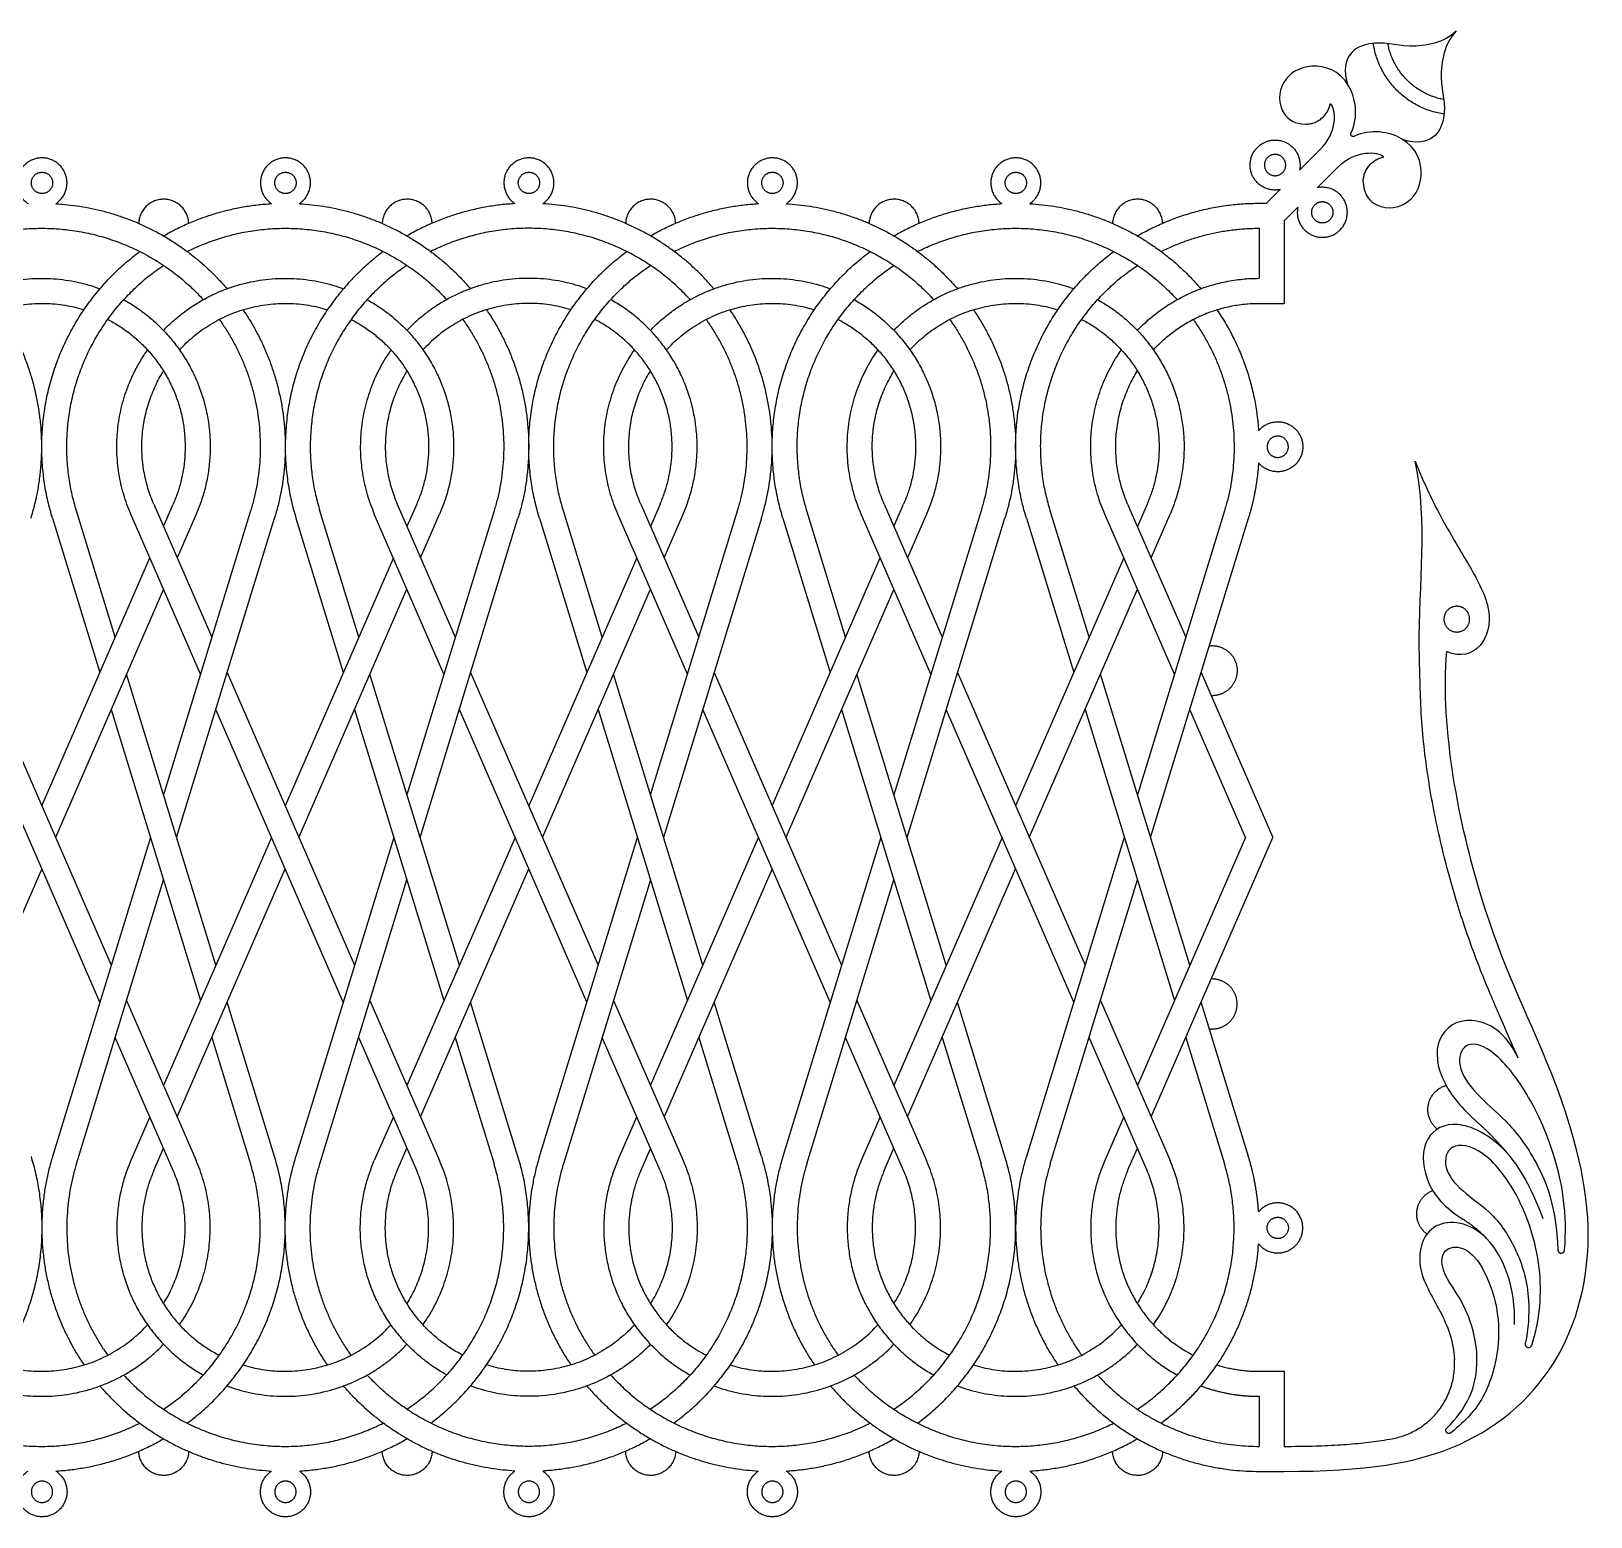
# Model space of a CAD drawing. Header units: millimetres. Extents: x -117 to 119, y -123 to 112.
# Drawn here: x 73.88 to 117.65, y -113.43 to -71.75 of the extents above; entities that cross this region are included whole.
import ezdxf

# ---------------------------------------------------------------- set-up
doc = ezdxf.new("R2010")
doc.units = ezdxf.units.MM
doc.header["$MEASUREMENT"] = 0
doc.layers.add('Layer 03', color=5, linetype='Continuous')

msp = doc.modelspace()

# ---------------------------------------------------------------- linework, layer by layer
at = {"layer": 'Layer 03'}
for p, q in [((109.479, -75.646), (110.073, -75.051)), ((109.975, -76.142), (110.57, -75.548)), ((108.549, -76.576), (108.933, -76.192)), ((109.045, -77.072), (109.429, -76.689)), ((109.045, -77.072), (109.045, -79.384)), ((76.242, -88.755), (75.153, -85.207)), ((78.636, -89.786), (76.68, -85.295)), ((77.324, -85.015), (78.952, -88.755)), ((77.597, -85.642), (77.87, -85.015)), ((80.041, -85.207), (77.597, -93.17)), ((78.514, -85.295), (77.98, -86.522)), ((83.074, -88.755), (81.985, -85.207)), ((85.468, -89.786), (83.513, -85.295)), ((84.156, -85.015), (85.785, -88.755)), ((84.703, -85.015), (84.429, -85.642)), ((86.874, -85.207), (84.429, -93.17)), ((84.812, -86.522), (85.346, -85.295)), ((89.906, -88.755), (88.818, -85.207)), ((92.301, -89.786), (90.345, -85.295)), ((90.989, -85.015), (92.617, -88.755)), ((91.535, -85.015), (91.262, -85.642)), ((91.262, -93.17), (93.706, -85.207)), ((91.645, -86.522), (92.179, -85.295)), ((96.739, -88.755), (95.65, -85.207)), ((99.133, -89.786), (97.177, -85.295)), ((97.821, -85.015), (99.45, -88.755)), ((98.094, -85.642), (98.367, -85.015)), ((100.539, -85.207), (98.094, -93.17)), ((99.011, -85.295), (98.477, -86.522)), ((103.571, -88.755), (102.482, -85.207)), ((105.965, -89.786), (104.01, -85.295)), ((104.654, -85.015), (106.282, -88.755)), ((105.2, -85.015), (104.927, -85.642)), ((107.371, -85.207), (104.927, -93.17)), ((105.31, -86.522), (105.844, -85.295)), ((74.482, -85.413), (75.811, -89.744)), ((77.964, -94.367), (80.712, -85.413)), ((81.314, -85.413), (82.643, -89.744)), ((84.797, -94.367), (87.545, -85.413)), ((88.146, -85.413), (89.476, -89.744)), ((94.377, -85.413), (91.629, -94.367)), ((94.979, -85.413), (96.308, -89.744)), ((98.462, -94.367), (101.21, -85.413)), ((101.811, -85.413), (103.141, -89.744)), ((105.294, -94.367), (108.042, -85.413)), ((74.181, -93.487), (77.214, -86.522)), ((84.047, -86.522), (81.013, -93.487)), ((90.879, -86.522), (87.846, -93.487)), ((94.678, -93.487), (97.711, -86.522)), ((104.544, -86.522), (101.511, -93.487)), ((77.597, -87.401), (74.564, -94.367)), ((81.396, -94.367), (84.429, -87.401)), ((88.229, -94.367), (91.262, -87.401)), ((98.094, -87.401), (95.061, -94.367)), ((101.893, -94.367), (104.927, -87.401)), ((72.551, -89.744), (76.127, -97.958)), ((79.067, -97.958), (76.558, -89.786)), ((79.383, -89.744), (82.96, -97.958)), ((85.899, -97.958), (83.391, -89.786)), ((86.216, -89.744), (89.792, -97.958)), ((92.731, -97.958), (90.223, -89.786)), ((93.048, -89.744), (96.625, -97.958)), ((99.564, -97.958), (97.056, -89.786)), ((99.88, -89.744), (103.457, -97.958)), ((106.396, -97.958), (103.888, -89.786)), ((106.713, -89.744), (108.726, -94.367)), ((75.811, -98.989), (72.234, -90.776)), ((76.127, -90.776), (78.636, -98.947)), ((82.643, -98.989), (79.067, -90.776)), ((82.96, -90.776), (85.468, -98.947)), ((89.476, -98.989), (85.899, -90.776)), ((89.792, -90.776), (92.301, -98.947)), ((96.308, -98.989), (92.731, -90.776)), ((96.625, -90.776), (99.133, -98.947)), ((103.141, -98.989), (99.564, -90.776)), ((103.457, -90.776), (105.965, -98.947)), ((107.96, -94.367), (106.396, -90.776)), ((77.23, -94.367), (74.482, -103.32)), ((80.63, -94.367), (77.597, -101.332)), ((84.062, -94.367), (81.314, -103.32)), ((87.463, -94.367), (84.429, -101.332)), ((88.146, -103.32), (90.895, -94.367)), ((91.262, -101.332), (94.295, -94.367)), ((97.727, -94.367), (94.979, -103.32)), ((101.128, -94.367), (98.094, -101.332)), ((104.56, -94.367), (101.811, -103.32)), ((107.96, -94.367), (104.927, -101.332)), ((105.31, -102.212), (108.726, -94.367)), ((74.181, -95.246), (71.147, -102.212)), ((77.98, -102.212), (81.013, -95.246)), ((84.812, -102.212), (87.846, -95.246)), ((94.678, -95.246), (91.645, -102.212)), ((98.477, -102.212), (101.511, -95.246)), ((75.153, -103.526), (77.597, -95.563)), ((81.985, -103.526), (84.429, -95.563)), ((91.262, -95.563), (88.818, -103.526)), ((95.65, -103.526), (98.094, -95.563)), ((102.482, -103.526), (104.927, -95.563)), ((76.558, -98.947), (78.514, -103.438)), ((80.712, -103.32), (79.383, -98.989)), ((83.391, -98.947), (85.346, -103.438)), ((87.545, -103.32), (86.216, -98.989)), ((90.223, -98.947), (92.179, -103.438)), ((94.377, -103.32), (93.048, -98.989)), ((97.056, -98.947), (99.011, -103.438)), ((101.21, -103.32), (99.88, -98.989)), ((103.888, -98.947), (105.844, -103.438)), ((108.042, -103.32), (106.713, -98.989)), ((77.87, -103.718), (76.242, -99.979)), ((78.952, -99.979), (80.041, -103.526)), ((84.703, -103.718), (83.074, -99.979)), ((85.785, -99.979), (86.874, -103.526)), ((91.535, -103.718), (89.906, -99.979)), ((92.617, -99.979), (93.706, -103.526)), ((98.367, -103.718), (96.739, -99.979)), ((99.45, -99.979), (100.539, -103.526)), ((105.2, -103.718), (103.571, -99.979)), ((106.282, -99.979), (107.371, -103.526)), ((77.214, -102.212), (76.68, -103.438)), ((84.047, -102.212), (83.513, -103.438)), ((90.345, -103.438), (90.879, -102.212)), ((97.711, -102.212), (97.177, -103.438)), ((104.544, -102.212), (104.01, -103.438)), ((77.324, -103.718), (77.597, -103.091)), ((84.156, -103.718), (84.429, -103.091)), ((91.262, -103.091), (90.989, -103.718)), ((97.821, -103.718), (98.094, -103.091)), ((104.654, -103.718), (104.927, -103.091)), ((109.045, -109.349), (109.045, -111.455))]:
    msp.add_line(p, q, dxfattribs=at)
for points in [[(108.343, -76.576), (108.549, -76.576)], [(108.343, -76.576), (108.549, -76.576)], [(108.343, -77.278), (108.343, -78.682)], [(108.343, -79.384), (109.045, -79.384)], [(108.343, -109.349), (109.045, -109.349)], [(108.343, -110.051), (108.343, -111.455)], [(108.343, -112.157), (109.045, -112.157)]]:
    msp.add_lwpolyline(points, dxfattribs=at)
for points in [[(113.873, -71.748), (113.548, -72.073), (112.46, -72.286), (111.512, -71.9), (110.585, -72.449), (110.827, -73.232)], [(113.873, -71.748), (113.548, -72.073), (113.335, -73.161), (113.721, -74.109), (113.172, -75.036), (112.389, -74.795)], [(110.073, -75.051), (110.534, -74.59), (110.518, -73.941), (110.344, -73.777)], [(110.57, -75.548), (111.031, -75.087), (111.68, -75.103), (111.844, -75.277)], [(112.722, -83.815), (112.975, -84.452), (113.49, -85.515), (114.26, -86.75), (114.939, -88.02), (114.663, -89.104), (113.994, -89.335), (113.611, -89.15)], [(109.045, -112.157), (111.327, -112.157), (114.207, -111.715), (117.058, -109.151), (117.947, -105.116), (116.533, -100.593), (114.507, -96.712), (113.422, -91.342), (113.611, -89.15)]]:
    msp.add_open_spline(points, degree=3, dxfattribs=at)
for points, weights in [([(113.535, -74.075), (111.802, -73.819), (111.546, -72.086)], [1, 0.802813384778, 1]), ([(113.522, -73.664), (112.202, -73.419), (111.957, -72.099)], [1, 0.824445651992, 1]), ([(109.644, -74.356), (110.233, -74.356), (110.344, -73.777)], [1, 0.770812612413, 1]), ([(111.265, -75.977), (111.265, -75.388), (111.844, -75.277)], [1, 0.770812612413, 1]), ([(74.578, -76.588), (77.487, -76.757), (79.379, -78.974)], [1, 0.919822273325, 1]), ([(77.597, -77.491), (79.004, -76.679), (80.627, -76.587)], [1, 0.972854582455, 1]), ([(81.41, -76.588), (84.32, -76.757), (86.211, -78.974)], [1, 0.919822273324, 1]), ([(87.46, -76.587), (85.837, -76.679), (84.429, -77.491)], [1, 0.972854582456, 1]), ([(93.044, -78.974), (91.152, -76.757), (88.243, -76.588)], [1, 0.919822273325, 1]), ([(91.262, -77.491), (92.669, -76.679), (94.292, -76.587)], [1, 0.972854582456, 1]), ([(95.075, -76.588), (97.985, -76.757), (99.876, -78.974)], [1, 0.919822273325, 1]), ([(98.094, -77.491), (99.502, -76.679), (101.124, -76.587)], [1, 0.972854582456, 1]), ([(101.908, -76.588), (104.817, -76.757), (106.708, -78.974)], [1, 0.919822273324, 1]), ([(104.927, -77.491), (106.512, -76.576), (108.343, -76.576)], [1, 0.965925826289, 1]), ([(71.431, -77.93), (75.583, -75.845), (78.713, -79.28)], [1, 0.796937401366, 1]), ([(78.263, -77.93), (82.416, -75.845), (85.545, -79.28)], [1, 0.796937401366, 1]), ([(92.377, -79.28), (89.248, -75.845), (85.095, -77.93)], [1, 0.796937401366, 1]), ([(91.928, -77.93), (96.081, -75.845), (99.21, -79.28)], [1, 0.796937401366, 1]), ([(98.76, -77.93), (102.913, -75.845), (106.042, -79.28)], [1, 0.796937401366, 1]), ([(105.593, -77.93), (106.891, -77.278), (108.343, -77.278)], [1, 0.973068108096, 1]), ([(74.482, -85.413), (73.068, -80.808), (76.931, -77.93)], [1, 0.817274785409, 1]), ([(75.153, -85.207), (73.817, -80.855), (77.597, -78.318)], [1, 0.802832939747, 1]), ([(83.763, -77.93), (79.9, -80.808), (81.314, -85.413)], [1, 0.817274785253, 1]), ([(84.429, -78.318), (80.649, -80.855), (81.985, -85.207)], [1, 0.802832938334, 1]), ([(88.146, -85.413), (86.733, -80.808), (90.596, -77.93)], [1, 0.817274785276, 1]), ([(88.818, -85.207), (87.482, -80.855), (91.262, -78.318)], [1, 0.802832939664, 1]), ([(94.979, -85.413), (93.565, -80.808), (97.428, -77.93)], [1, 0.817274785409, 1]), ([(95.65, -85.207), (94.314, -80.855), (98.094, -78.318)], [1, 0.802832939747, 1]), ([(101.811, -85.413), (100.398, -80.808), (104.261, -77.93)], [1, 0.817274785409, 1]), ([(102.482, -85.207), (101.147, -80.855), (104.927, -78.318)], [1, 0.802832939747, 1]), ([(70.765, -80.143), (72.907, -77.902), (75.815, -78.974)], [1, 0.836172570121, 1]), ([(77.597, -80.143), (79.739, -77.902), (82.648, -78.974)], [1, 0.836172570121, 1]), ([(89.48, -78.974), (86.572, -77.902), (84.429, -80.143)], [1, 0.836172570121, 1]), ([(91.262, -80.143), (93.404, -77.902), (96.313, -78.974)], [1, 0.836172570121, 1]), ([(98.094, -80.143), (100.236, -77.902), (103.145, -78.974)], [1, 0.836172570121, 1]), ([(104.927, -80.143), (106.323, -78.682), (108.343, -78.682)], [1, 0.919514415812, 1]), ([(71.214, -80.69), (72.934, -78.813), (75.366, -79.563)], [1, 0.845155478587, 1]), ([(73.88, -85.413), (74.843, -82.276), (72.996, -79.563)], [1, 0.901393920568, 1]), ([(76.481, -79.28), (80.225, -81.366), (78.514, -85.295)], [1, 0.740794390089, 1]), ([(78.047, -80.69), (79.766, -78.813), (82.198, -79.563)], [1, 0.845155478587, 1]), ([(79.828, -79.563), (81.676, -82.276), (80.712, -85.413)], [1, 0.901393920811, 1]), ([(83.314, -79.28), (87.057, -81.366), (85.346, -85.295)], [1, 0.740794391743, 1]), ([(89.031, -79.563), (86.598, -78.813), (84.879, -80.69)], [1, 0.845155478587, 1]), ([(86.661, -79.563), (88.508, -82.276), (87.545, -85.413)], [1, 0.901393920532, 1]), ([(92.179, -85.295), (93.89, -81.366), (90.146, -79.28)], [1, 0.740794391494, 1]), ([(91.711, -80.69), (93.431, -78.813), (95.863, -79.563)], [1, 0.845155478587, 1]), ([(94.377, -85.413), (95.34, -82.276), (93.493, -79.563)], [1, 0.901393920568, 1]), ([(96.979, -79.28), (100.722, -81.366), (99.011, -85.295)], [1, 0.740794390089, 1]), ([(98.544, -80.69), (100.263, -78.813), (102.695, -79.563)], [1, 0.845155478587, 1]), ([(100.326, -79.563), (102.173, -82.276), (101.21, -85.413)], [1, 0.901393920811, 1]), ([(103.811, -79.28), (107.555, -81.366), (105.844, -85.295)], [1, 0.740794391802, 1]), ([(105.376, -80.69), (106.572, -79.384), (108.343, -79.384)], [1, 0.915323164417, 1]), ([(107.158, -79.563), (108.205, -81.101), (108.328, -82.957)], [1, 0.964873296727, 1]), ([(76.032, -79.835), (79.372, -81.566), (77.87, -85.015)], [1, 0.730492890246, 1]), ([(79.162, -79.835), (80.933, -82.304), (80.041, -85.207)], [1, 0.896044061901, 1]), ([(82.864, -79.835), (86.204, -81.566), (84.703, -85.015)], [1, 0.73049289054, 1]), ([(85.995, -79.835), (87.765, -82.304), (86.874, -85.207)], [1, 0.896044059654, 1]), ([(91.535, -85.015), (93.037, -81.566), (89.697, -79.835)], [1, 0.730492890586, 1]), ([(93.706, -85.207), (94.597, -82.304), (92.827, -79.835)], [1, 0.89604406159, 1]), ([(96.529, -79.835), (99.869, -81.566), (98.367, -85.015)], [1, 0.730492890246, 1]), ([(99.66, -79.835), (101.43, -82.304), (100.539, -85.207)], [1, 0.896044061901, 1]), ([(103.362, -79.835), (106.702, -81.566), (105.2, -85.015)], [1, 0.730492887042, 1]), ([(106.492, -79.835), (108.262, -82.304), (107.371, -85.207)], [1, 0.896044061901, 1]), ([(76.68, -85.295), (75.62, -82.861), (77.147, -80.69)], [1, 0.871859555136, 1]), ([(83.98, -80.69), (82.453, -82.861), (83.513, -85.295)], [1, 0.871859554825, 1]), ([(90.345, -85.295), (89.285, -82.861), (90.812, -80.69)], [1, 0.871859554854, 1]), ([(97.177, -85.295), (96.117, -82.861), (97.645, -80.69)], [1, 0.871859555163, 1]), ([(104.01, -85.295), (102.95, -82.861), (104.477, -80.69)], [1, 0.871859554828, 1]), ([(77.324, -85.015), (76.48, -83.077), (77.597, -81.282)], [1, 0.885263994374, 1]), ([(84.429, -81.282), (83.312, -83.077), (84.156, -85.015)], [1, 0.885263994367, 1]), ([(90.989, -85.015), (90.145, -83.077), (91.262, -81.282)], [1, 0.885263994205, 1]), ([(97.821, -85.015), (96.977, -83.077), (98.094, -81.282)], [1, 0.885263994446, 1]), ([(104.654, -85.015), (103.81, -83.077), (104.927, -81.282)], [1, 0.885263994412, 1]), ([(108.328, -83.86), (108.275, -84.653), (108.042, -85.413)], [1, 0.99329812895, 1]), ([(115.417, -103.358), (115, -102.838), (114.502, -102.394)], [1, 0.996599866918, 1]), ([(73.88, -103.32), (75.294, -107.925), (71.431, -110.804)], [1, 0.817274785294, 1]), ([(74.482, -103.32), (73.518, -106.457), (75.366, -109.17)], [1, 0.901393920514, 1]), ([(75.153, -103.526), (74.261, -106.43), (76.032, -108.898)], [1, 0.896044062205, 1]), ([(76.68, -103.438), (74.969, -107.367), (78.713, -109.453)], [1, 0.740794391864, 1]), ([(77.324, -103.718), (75.822, -107.167), (79.162, -108.898)], [1, 0.730492890417, 1]), ([(77.597, -110.415), (81.377, -107.878), (80.041, -103.526)], [1, 0.802832939784, 1]), ([(77.597, -107.451), (78.714, -105.656), (77.87, -103.718)], [1, 0.885263994153, 1]), ([(78.047, -108.044), (79.574, -105.872), (78.514, -103.438)], [1, 0.871859554909, 1]), ([(78.263, -110.804), (82.126, -107.925), (80.712, -103.32)], [1, 0.817274785374, 1]), ([(82.198, -109.17), (80.351, -106.457), (81.314, -103.32)], [1, 0.901393918323, 1]), ([(82.864, -108.898), (81.094, -106.43), (81.985, -103.526)], [1, 0.896044061919, 1]), ([(85.545, -109.453), (81.802, -107.367), (83.513, -103.438)], [1, 0.74079439191, 1]), ([(85.995, -108.898), (82.654, -107.167), (84.156, -103.718)], [1, 0.730492890164, 1]), ([(84.429, -110.415), (88.21, -107.878), (86.874, -103.526)], [1, 0.802832939622, 1]), ([(84.429, -107.451), (85.547, -105.656), (84.703, -103.718)], [1, 0.885263994421, 1]), ([(84.879, -108.044), (86.406, -105.872), (85.346, -103.438)], [1, 0.871859555086, 1]), ([(85.095, -110.804), (88.958, -107.925), (87.545, -103.32)], [1, 0.817274784008, 1]), ([(88.146, -103.32), (87.183, -106.457), (89.031, -109.17)], [1, 0.901393920212, 1]), ([(88.818, -103.526), (87.926, -106.43), (89.697, -108.898)], [1, 0.896044061955, 1]), ([(90.345, -103.438), (88.634, -107.367), (92.377, -109.453)], [1, 0.740794391575, 1]), ([(90.989, -103.718), (89.487, -107.167), (92.827, -108.898)], [1, 0.730492888735, 1]), ([(93.706, -103.526), (95.042, -107.878), (91.262, -110.415)], [1, 0.802832939646, 1]), ([(91.535, -103.718), (92.379, -105.656), (91.262, -107.451)], [1, 0.885263994126, 1]), ([(92.179, -103.438), (93.239, -105.872), (91.711, -108.044)], [1, 0.871859555079, 1]), ([(94.377, -103.32), (95.791, -107.925), (91.928, -110.804)], [1, 0.817274785294, 1]), ([(94.979, -103.32), (94.016, -106.457), (95.863, -109.17)], [1, 0.901393920514, 1]), ([(95.65, -103.526), (94.759, -106.43), (96.529, -108.898)], [1, 0.896044062205, 1]), ([(97.177, -103.438), (95.466, -107.367), (99.21, -109.453)], [1, 0.740794388424, 1]), ([(97.821, -103.718), (96.319, -107.167), (99.66, -108.898)], [1, 0.730492890476, 1]), ([(98.094, -110.415), (101.874, -107.878), (100.539, -103.526)], [1, 0.802832939784, 1]), ([(98.094, -107.451), (99.211, -105.656), (98.367, -103.718)], [1, 0.885263994153, 1]), ([(98.544, -108.044), (100.071, -105.872), (99.011, -103.438)], [1, 0.871859554909, 1]), ([(98.76, -110.804), (102.623, -107.925), (101.21, -103.32)], [1, 0.817274785374, 1]), ([(101.811, -103.32), (100.848, -106.457), (102.695, -109.17)], [1, 0.901393920515, 1]), ([(102.482, -103.526), (101.591, -106.43), (103.362, -108.898)], [1, 0.896044062205, 1]), ([(104.01, -103.438), (102.299, -107.367), (106.042, -109.453)], [1, 0.740794391838, 1]), ([(104.654, -103.718), (103.152, -107.167), (106.492, -108.898)], [1, 0.730492890166, 1]), ([(104.927, -110.415), (108.707, -107.878), (107.371, -103.526)], [1, 0.802832939784, 1]), ([(104.927, -107.451), (106.044, -105.656), (105.2, -103.718)], [1, 0.885263994446, 1]), ([(105.376, -108.044), (106.904, -105.872), (105.844, -103.438)], [1, 0.871859555162, 1]), ([(108.328, -104.873), (108.275, -104.08), (108.042, -103.32)], [1, 0.993298128947, 1]), ([(114.761, -105.659), (114.456, -105.332), (114.079, -105.093)], [1, 0.992004095914, 1]), ([(105.593, -110.804), (108.12, -108.921), (108.328, -105.776)], [1, 0.908068262275, 1]), ([(72.996, -109.17), (75.428, -109.92), (77.147, -108.044)], [1, 0.845155478587, 1]), ([(79.828, -109.17), (82.26, -109.92), (83.98, -108.044)], [1, 0.845155478587, 1]), ([(90.812, -108.044), (89.093, -109.92), (86.661, -109.17)], [1, 0.845155478587, 1]), ([(93.493, -109.17), (95.925, -109.92), (97.645, -108.044)], [1, 0.845155478587, 1]), ([(100.326, -109.17), (102.758, -109.92), (104.477, -108.044)], [1, 0.845155478587, 1]), ([(72.546, -109.759), (75.455, -110.831), (77.597, -108.591)], [1, 0.836172570121, 1]), ([(79.379, -109.759), (82.287, -110.831), (84.429, -108.591)], [1, 0.836172570121, 1]), ([(91.262, -108.591), (89.12, -110.831), (86.211, -109.759)], [1, 0.836172570121, 1]), ([(93.044, -109.759), (95.952, -110.831), (98.094, -108.591)], [1, 0.836172570121, 1]), ([(99.876, -109.759), (102.785, -110.831), (104.927, -108.591)], [1, 0.836172570121, 1]), ([(107.158, -109.17), (107.737, -109.349), (108.343, -109.349)], [1, 0.988852573002, 1]), ([(112.077, -111.24), (113.927, -110.901), (113.827, -109.022)], [1, 0.750875177198, 1]), ([(69.649, -109.453), (72.778, -112.888), (76.931, -110.804)], [1, 0.796937401366, 1]), ([(75.815, -109.759), (77.711, -111.981), (80.627, -112.146)], [1, 0.919503461702, 1]), ([(76.481, -109.453), (79.611, -112.888), (83.763, -110.804)], [1, 0.796937401366, 1]), ([(87.46, -112.146), (84.543, -111.981), (82.648, -109.759)], [1, 0.919503461703, 1]), ([(90.596, -110.804), (86.443, -112.888), (83.314, -109.453)], [1, 0.796937401366, 1]), ([(89.48, -109.759), (91.376, -111.981), (94.292, -112.146)], [1, 0.919503461704, 1]), ([(90.146, -109.453), (93.275, -112.888), (97.428, -110.804)], [1, 0.796937401366, 1]), ([(96.313, -109.759), (98.208, -111.981), (101.124, -112.146)], [1, 0.919503461704, 1]), ([(96.979, -109.453), (100.108, -112.888), (104.261, -110.804)], [1, 0.796937401366, 1]), ([(103.145, -109.759), (105.191, -112.157), (108.343, -112.157)], [1, 0.908027154, 1]), ([(103.811, -109.453), (105.635, -111.455), (108.343, -111.455)], [1, 0.914721390696, 1]), ([(106.708, -109.759), (107.5, -110.051), (108.343, -110.051)], [1, 0.984450909837, 1]), ([(74.578, -112.146), (76.195, -112.052), (77.597, -111.242)], [1, 0.973042132745, 1]), ([(81.41, -112.146), (83.027, -112.052), (84.429, -111.242)], [1, 0.973042132745, 1]), ([(91.262, -111.242), (89.859, -112.052), (88.243, -112.146)], [1, 0.973042132746, 1]), ([(95.075, -112.146), (96.692, -112.052), (98.094, -111.242)], [1, 0.973042132746, 1]), ([(101.908, -112.146), (103.524, -112.052), (104.927, -111.242)], [1, 0.973042132746, 1])]:
    msp.add_rational_spline(points, weights, degree=2, dxfattribs=at)
for points, knots in [([(110.923, -74.604), (111.14, -74.155), (110.943, -72.953), (109.756, -72.576), (108.89, -73.111), (108.872, -74.037), (109.351, -74.356), (109.644, -74.356)], [0.807111, 0.807111, 0.807111, 0.807111, 3.930591, 7.861183, 11.791774, 15.722366, 18.3458, 18.3458, 18.3458, 18.3458]), ([(111.265, -75.977), (111.265, -76.27), (111.584, -76.749), (112.51, -76.731), (113.045, -75.865), (112.668, -74.678), (111.466, -74.481), (111.017, -74.698)], [-18.3458, -18.3458, -18.3458, -18.3458, -15.722365, -11.791774, -7.861182, -3.930591, -0.807111, -0.807111, -0.807111, -0.807111]), ([(115.612, -100.561), (115.539, -100.391), (115.365, -99.991), (115.1, -99.391), (114.83, -98.765), (114.581, -98.158), (114.338, -97.525), (114.098, -96.844), (113.864, -96.109), (113.639, -95.318), (113.428, -94.476), (113.242, -93.608), (113.085, -92.714), (112.964, -91.809), (112.886, -90.891), (112.861, -89.984), (112.776, -87.429), (113.092, -85.584), (112.722, -83.815)], [46.658011, 46.658011, 46.658011, 46.658011, 48.235404, 50.393897, 52.255166, 54.068951, 55.99361, 58.049415, 60.239494, 62.585463, 65.075952, 67.655771, 70.174139, 72.825765, 75.455741, 78.047076, 80.578681, 97.0593, 97.0593, 97.0593, 97.0593]), ([(115.612, -100.561), (115.292, -99.827), (114.209, -99.247), (113.227, -99.938), (113.354, -101.119), (114.005, -101.949), (114.502, -102.394)], [0, 0, 0, 0, 4.932663, 9.865327, 14.79799, 18.355949, 18.355949, 18.355949, 18.355949]), ([(116.915, -105.948), (116.998, -104.919), (116.694, -103.2), (115.801, -101.336), (114.801, -100.198), (114.077, -100.094), (113.852, -100.75), (114.398, -101.572), (115.267, -102.276), (116.102, -103.306), (116.682, -104.722), (116.727, -105.944)], [0.361388, 0.361388, 0.361388, 0.361388, 4.506144, 9.012288, 13.518431, 18.024575, 22.530719, 27.036863, 31.543006, 36.04915, 40.304058, 40.304058, 40.304058, 40.304058]), ([(116.315, -105.074), (115.832, -103.807), (115.012, -102.757), (113.704, -102.236), (112.868, -102.835), (112.957, -104.044), (113.534, -104.746), (114.079, -105.093)], [0, 0, 0, 0, 5.221477, 10.442954, 15.664431, 20.885909, 25.17337, 25.17337, 25.17337, 25.17337]), ([(115.992, -108.616), (116.232, -107.913), (116.338, -106.341), (115.637, -104.314), (114.593, -103.046), (113.645, -102.923), (113.485, -103.644), (113.975, -104.276), (114.965, -104.926), (115.622, -105.987), (115.957, -107.129), (115.901, -108.171), (115.812, -108.566)], [0.293188, 0.293188, 0.293188, 0.293188, 4.142259, 8.284517, 12.426776, 16.569034, 20.711293, 24.853551, 28.99581, 33.138068, 37.280327, 40.234386, 40.234386, 40.234386, 40.234386]), ([(115.508, -108.033), (115.555, -107.022), (114.862, -105.219), (113.075, -105.005), (112.66, -106.439), (113.46, -107.628), (113.8, -108.506), (113.827, -109.022)], [0, 0, 0, 0, 5.267281, 10.534562, 15.801843, 21.069124, 26.20239, 26.20239, 26.20239, 26.20239]), ([(113.609, -110.945), (114.182, -110.367), (114.546, -109.385), (114.388, -108.15), (113.979, -107.249), (113.465, -106.588), (113.44, -105.926), (113.992, -105.793), (114.527, -106.194), (115.04, -107.373), (115.119, -108.731), (114.705, -110.106), (114.179, -110.699), (113.726, -111.074)], [0.393593, 0.393593, 0.393593, 0.393593, 3.621933, 7.243866, 10.865798, 14.487731, 18.109664, 21.731597, 25.35353, 28.975463, 32.597395, 36.219328, 38.92861, 38.92861, 38.92861, 38.92861]), ([(109.045, -111.455), (109.308, -111.455), (109.81, -111.449), (110.527, -111.42), (111.176, -111.369), (111.685, -111.306), (111.978, -111.258), (112.077, -111.24)], [0, 0, 0, 0, 2.248549, 4.285416, 6.130499, 7.811719, 8.669021, 8.669021, 8.669021, 8.669021])]:
    msp.add_open_spline(points, degree=3, knots=knots, dxfattribs=at)
for points, weights, knots in [([(108.933, -76.192), (108.421, -76.297), (108.173, -75.837), (107.925, -75.377), (108.295, -75.008), (108.664, -74.638), (109.124, -74.886), (109.584, -75.134), (109.479, -75.646)], [1, 0.802213208335, 1, 0.802213208335, 1, 0.802213208335, 1, 0.802213208335, 1], [9.018741, 9.018741, 9.018741, 11.577954, 11.577954, 14.137167, 14.137167, 16.69638, 16.69638, 19.255593, 19.255593, 19.255593]), ([(111.017, -74.698), (110.972, -74.72), (110.936, -74.685), (110.901, -74.649), (110.923, -74.604)], [1, 0.81495843267, 1, 0.81495843267, 1], [-0.8071113, -0.8071113, -0.8071113, -0.5598558, -0.5598558, -0.3126002, -0.3126002, -0.3126002]), ([(108.492, -75.504), (108.492, -75.206), (108.791, -75.206), (109.09, -75.206), (109.09, -75.504), (109.09, -75.803), (108.791, -75.803), (108.492, -75.803), (108.492, -75.504)], [1, 0.707106781187, 1, 0.707106781187, 1, 0.707106781187, 1, 0.707106781187, 1], [0, 0, 0, 3.141593, 3.141593, 6.283185, 6.283185, 9.424778, 9.424778, 12.566371, 12.566371, 12.566371]), ([(74.578, -76.588), (75.01, -76.298), (74.859, -75.8), (74.707, -75.303), (74.187, -75.302), (73.667, -75.302), (73.515, -75.799), (73.363, -76.297), (73.795, -76.587)], [1, 0.803589736794, 1, 0.803589736794, 1, 0.803589736794, 1, 0.803589736794, 1], [10.606387, 10.606387, 10.606387, 13.156363, 13.156363, 15.70634, 15.70634, 18.256316, 18.256316, 20.806293, 20.806293, 20.806293]), ([(74.486, -76.004), (74.486, -75.706), (74.187, -75.706), (73.888, -75.706), (73.888, -76.004), (73.888, -76.303), (74.187, -76.303), (74.486, -76.303), (74.486, -76.004)], [1, 0.707106781187, 1, 0.707106781187, 1, 0.707106781187, 1, 0.707106781187, 1], [0, 0, 0, 3.141593, 3.141593, 6.283185, 6.283185, 9.424778, 9.424778, 12.566371, 12.566371, 12.566371]), ([(81.41, -76.588), (81.842, -76.298), (81.691, -75.8), (81.54, -75.303), (81.02, -75.302), (80.5, -75.302), (80.348, -75.799), (80.196, -76.297), (80.627, -76.587)], [1, 0.803589736795, 1, 0.803589736795, 1, 0.803589736795, 1, 0.803589736795, 1], [10.606387, 10.606387, 10.606387, 13.156363, 13.156363, 15.70634, 15.70634, 18.256316, 18.256316, 20.806293, 20.806293, 20.806293]), ([(81.318, -76.004), (81.318, -75.706), (81.019, -75.706), (80.72, -75.706), (80.72, -76.004), (80.72, -76.303), (81.019, -76.303), (81.318, -76.303), (81.318, -76.004)], [1, 0.707106781187, 1, 0.707106781187, 1, 0.707106781187, 1, 0.707106781187, 1], [0, 0, 0, 3.141593, 3.141593, 6.283185, 6.283185, 9.424778, 9.424778, 12.566371, 12.566371, 12.566371]), ([(88.243, -76.588), (88.675, -76.298), (88.523, -75.8), (88.372, -75.303), (87.852, -75.302), (87.332, -75.302), (87.18, -75.799), (87.028, -76.297), (87.46, -76.587)], [1, 0.803589736797, 1, 0.803589736797, 1, 0.803589736797, 1, 0.803589736797, 1], [10.606387, 10.606387, 10.606387, 13.156363, 13.156363, 15.70634, 15.70634, 18.256316, 18.256316, 20.806293, 20.806293, 20.806293]), ([(88.15, -76.004), (88.15, -75.706), (87.852, -75.706), (87.553, -75.706), (87.553, -76.004), (87.553, -76.303), (87.852, -76.303), (88.15, -76.303), (88.15, -76.004)], [1, 0.707106781187, 1, 0.707106781187, 1, 0.707106781187, 1, 0.707106781187, 1], [0, 0, 0, 3.141593, 3.141593, 6.283185, 6.283185, 9.424778, 9.424778, 12.566371, 12.566371, 12.566371]), ([(95.075, -76.588), (95.507, -76.298), (95.356, -75.8), (95.205, -75.303), (94.685, -75.302), (94.165, -75.302), (94.013, -75.799), (93.861, -76.297), (94.292, -76.587)], [1, 0.803589736798, 1, 0.803589736798, 1, 0.803589736798, 1, 0.803589736798, 1], [10.606387, 10.606387, 10.606387, 13.156363, 13.156363, 15.70634, 15.70634, 18.256316, 18.256316, 20.806293, 20.806293, 20.806293]), ([(94.983, -76.004), (94.983, -75.706), (94.684, -75.706), (94.385, -75.706), (94.385, -76.004), (94.385, -76.303), (94.684, -76.303), (94.983, -76.303), (94.983, -76.004)], [1, 0.707106781187, 1, 0.707106781187, 1, 0.707106781187, 1, 0.707106781187, 1], [0, 0, 0, 3.141593, 3.141593, 6.283185, 6.283185, 9.424778, 9.424778, 12.566371, 12.566371, 12.566371]), ([(101.908, -76.588), (102.339, -76.298), (102.188, -75.8), (102.037, -75.303), (101.517, -75.302), (100.997, -75.302), (100.845, -75.799), (100.693, -76.297), (101.124, -76.587)], [1, 0.803589736801, 1, 0.803589736801, 1, 0.803589736801, 1, 0.803589736801, 1], [10.606387, 10.606387, 10.606387, 13.156363, 13.156363, 15.70634, 15.70634, 18.256316, 18.256316, 20.806293, 20.806293, 20.806293]), ([(101.815, -76.004), (101.815, -75.706), (101.517, -75.706), (101.218, -75.706), (101.218, -76.004), (101.218, -76.303), (101.517, -76.303), (101.815, -76.303), (101.815, -76.004)], [1, 0.707106781187, 1, 0.707106781187, 1, 0.707106781187, 1, 0.707106781187, 1], [0, 0, 0, 3.141593, 3.141593, 6.283185, 6.283185, 9.424778, 9.424778, 12.566371, 12.566371, 12.566371]), ([(109.429, -76.689), (109.324, -77.2), (109.784, -77.448), (110.244, -77.696), (110.613, -77.327), (110.983, -76.957), (110.735, -76.497), (110.487, -76.037), (109.975, -76.142)], [1, 0.802213208335, 1, 0.802213208335, 1, 0.802213208335, 1, 0.802213208335, 1], [9.018741, 9.018741, 9.018741, 11.577954, 11.577954, 14.137167, 14.137167, 16.69638, 16.69638, 19.255593, 19.255593, 19.255593]), ([(78.304, -77.136), (78.276, -76.461), (77.6, -76.463), (76.925, -76.466), (76.901, -77.141)], [1, 0.72062254008, 1, 0.72062254008, 1], [12.650874, 12.650874, 12.650874, 15.71526, 15.71526, 18.779646, 18.779646, 18.779646]), ([(85.137, -77.136), (85.108, -76.461), (84.433, -76.463), (83.757, -76.466), (83.734, -77.141)], [1, 0.720622540085, 1, 0.720622540085, 1], [12.650874, 12.650874, 12.650874, 15.71526, 15.71526, 18.779646, 18.779646, 18.779646]), ([(91.969, -77.136), (91.941, -76.461), (91.265, -76.463), (90.59, -76.466), (90.566, -77.141)], [1, 0.720622540085, 1, 0.720622540085, 1], [12.650874, 12.650874, 12.650874, 15.71526, 15.71526, 18.779646, 18.779646, 18.779646]), ([(98.802, -77.136), (98.773, -76.461), (98.098, -76.463), (97.422, -76.466), (97.399, -77.141)], [1, 0.720622540088, 1, 0.720622540088, 1], [12.650874, 12.650874, 12.650874, 15.71526, 15.71526, 18.779646, 18.779646, 18.779646]), ([(105.634, -77.136), (105.606, -76.461), (104.93, -76.463), (104.255, -76.466), (104.231, -77.141)], [1, 0.720622540086, 1, 0.720622540086, 1], [12.650874, 12.650874, 12.650874, 15.71526, 15.71526, 18.779646, 18.779646, 18.779646]), ([(110.117, -77.129), (110.416, -77.129), (110.416, -76.83), (110.416, -76.531), (110.117, -76.531), (109.818, -76.531), (109.818, -76.83), (109.818, -77.129), (110.117, -77.129)], [1, 0.707106781187, 1, 0.707106781187, 1, 0.707106781187, 1, 0.707106781187, 1], [0, 0, 0, 3.141593, 3.141593, 6.283185, 6.283185, 9.424778, 9.424778, 12.566371, 12.566371, 12.566371]), ([(108.328, -82.957), (108.644, -82.581), (109.106, -82.749), (109.568, -82.917), (109.568, -83.408), (109.568, -83.9), (109.106, -84.068), (108.644, -84.236), (108.328, -83.86)], [1, 0.819226834444, 1, 0.819226834444, 1, 0.819226834444, 1, 0.819226834444, 1], [1.397307, 1.397307, 1.397307, 3.840246, 3.840246, 6.283185, 6.283185, 8.726125, 8.726125, 11.169064, 11.169064, 11.169064]), ([(108.567, -83.408), (108.567, -83.11), (108.866, -83.11), (109.164, -83.11), (109.164, -83.408), (109.164, -83.707), (108.866, -83.707), (108.567, -83.707), (108.567, -83.408)], [1, 0.707106781187, 1, 0.707106781187, 1, 0.707106781187, 1, 0.707106781187, 1], [0, 0, 0, 3.141593, 3.141593, 6.283185, 6.283185, 9.424778, 9.424778, 12.566371, 12.566371, 12.566371]), ([(113.646, -88.511), (113.38, -88.267), (113.624, -88.002), (113.868, -87.736), (114.133, -87.979), (114.399, -88.223), (114.156, -88.489), (113.912, -88.755), (113.646, -88.511)], [1, 0.707106781187, 1, 0.707106781187, 1, 0.707106781187, 1, 0.707106781187, 1], [0, 0, 0, 1.614005, 1.614005, 3.228011, 3.228011, 4.842016, 4.842016, 6.456021, 6.456021, 6.456021]), ([(106.943, -88.993), (107.248, -88.958), (107.481, -89.158), (107.713, -89.358), (107.725, -89.665), (107.736, -89.971), (107.519, -90.188), (107.302, -90.404), (106.995, -90.392)], [1, 0.916392028617, 1, 0.916392028617, 1, 0.916392028617, 1, 0.916392028617, 1], [2.914431, 2.914431, 2.914431, 4.561729, 4.561729, 6.209028, 6.209028, 7.856326, 7.856326, 9.503624, 9.503624, 9.503624]), ([(106.943, -99.74), (107.248, -99.775), (107.481, -99.575), (107.713, -99.375), (107.725, -99.068), (107.736, -98.762), (107.519, -98.545), (107.302, -98.329), (106.995, -98.341)], [1, 0.916392028651, 1, 0.916392028651, 1, 0.916392028651, 1, 0.916392028651, 1], [15.480802, 15.480802, 15.480802, 17.1281, 17.1281, 18.775398, 18.775398, 20.422696, 20.422696, 22.069994, 22.069994, 22.069994]), ([(113.343, -102.554), (113.008, -102.286), (113.093, -101.866), (113.178, -101.445), (113.592, -101.329)], [1, 0.853107472458, 1, 0.853107472458, 1], [10.770969, 10.770969, 10.770969, 12.966504, 12.966504, 15.162039, 15.162039, 15.162039]), ([(113.054, -105.5), (112.717, -105.254), (112.772, -104.841), (112.826, -104.428), (113.215, -104.277)], [1, 0.859821339427, 1, 0.859821339427, 1], [10.684006, 10.684006, 10.684006, 12.827513, 12.827513, 14.97102, 14.97102, 14.97102]), ([(108.328, -105.776), (108.644, -106.153), (109.106, -105.985), (109.568, -105.816), (109.568, -105.325), (109.568, -104.833), (109.106, -104.665), (108.644, -104.497), (108.328, -104.873)], [1, 0.819226834444, 1, 0.819226834444, 1, 0.819226834444, 1, 0.819226834444, 1], [1.397307, 1.397307, 1.397307, 3.840246, 3.840246, 6.283185, 6.283185, 8.726125, 8.726125, 11.169064, 11.169064, 11.169064]), ([(108.567, -105.325), (108.567, -105.624), (108.866, -105.624), (109.164, -105.624), (109.164, -105.325), (109.164, -105.026), (108.866, -105.026), (108.567, -105.026), (108.567, -105.325)], [1, 0.707106781187, 1, 0.707106781187, 1, 0.707106781187, 1, 0.707106781187, 1], [0, 0, 0, 3.141593, 3.141593, 6.283185, 6.283185, 9.424778, 9.424778, 12.566371, 12.566371, 12.566371]), ([(116.727, -105.944), (116.731, -106.032), (116.819, -106.034), (116.908, -106.036), (116.915, -105.948)], [1, 0.727545472153, 1, 0.727545472153, 1], [0, 0, 0, 0.4050993, 0.4050993, 0.8101985, 0.8101985, 0.8101985]), ([(115.812, -108.566), (115.793, -108.652), (115.878, -108.676), (115.963, -108.701), (115.992, -108.616)], [1, 0.72597696254, 1, 0.72597696254, 1], [0, 0, 0, 0.404893, 0.404893, 0.8097859, 0.8097859, 0.8097859]), ([(113.726, -111.074), (113.662, -111.127), (113.606, -111.066), (113.55, -111.004), (113.609, -110.945)], [1, 0.724228533971, 1, 0.724228533971, 1], [0, 0, 0, 0.3789576, 0.3789576, 0.7579151, 0.7579151, 0.7579151]), ([(78.304, -111.597), (78.276, -112.272), (77.6, -112.27), (76.925, -112.267), (76.901, -111.592)], [1, 0.72062254008, 1, 0.72062254008, 1], [0.084503, 0.084503, 0.084503, 3.148889, 3.148889, 6.213275, 6.213275, 6.213275]), ([(85.137, -111.597), (85.108, -112.272), (84.433, -112.27), (83.757, -112.267), (83.734, -111.592)], [1, 0.720622540089, 1, 0.720622540089, 1], [0.084503, 0.084503, 0.084503, 3.148889, 3.148889, 6.213275, 6.213275, 6.213275]), ([(91.969, -111.597), (91.941, -112.272), (91.265, -112.27), (90.59, -112.267), (90.566, -111.592)], [1, 0.720622540094, 1, 0.720622540094, 1], [0.084503, 0.084503, 0.084503, 3.148889, 3.148889, 6.213275, 6.213275, 6.213275]), ([(98.802, -111.597), (98.773, -112.272), (98.098, -112.27), (97.422, -112.267), (97.399, -111.592)], [1, 0.720622540097, 1, 0.720622540097, 1], [0.084503, 0.084503, 0.084503, 3.148889, 3.148889, 6.213275, 6.213275, 6.213275]), ([(105.634, -111.597), (105.606, -112.272), (104.93, -112.27), (104.255, -112.267), (104.231, -111.592)], [1, 0.720622540097, 1, 0.720622540097, 1], [0.084503, 0.084503, 0.084503, 3.148889, 3.148889, 6.213275, 6.213275, 6.213275]), ([(74.578, -112.146), (75.01, -112.435), (74.859, -112.933), (74.707, -113.43), (74.187, -113.431), (73.667, -113.431), (73.515, -112.934), (73.363, -112.437), (73.795, -112.146)], [1, 0.803589736794, 1, 0.803589736794, 1, 0.803589736794, 1, 0.803589736794, 1], [10.606387, 10.606387, 10.606387, 13.156363, 13.156363, 15.70634, 15.70634, 18.256316, 18.256316, 20.806293, 20.806293, 20.806293]), ([(74.486, -112.729), (74.486, -113.028), (74.187, -113.028), (73.888, -113.028), (73.888, -112.729), (73.888, -112.43), (74.187, -112.43), (74.486, -112.43), (74.486, -112.729)], [1, 0.707106781187, 1, 0.707106781187, 1, 0.707106781187, 1, 0.707106781187, 1], [0, 0, 0, 3.141593, 3.141593, 6.283185, 6.283185, 9.424778, 9.424778, 12.566371, 12.566371, 12.566371]), ([(81.41, -112.146), (81.842, -112.435), (81.691, -112.933), (81.54, -113.43), (81.02, -113.431), (80.5, -113.431), (80.348, -112.934), (80.196, -112.437), (80.627, -112.146)], [1, 0.803589736795, 1, 0.803589736795, 1, 0.803589736795, 1, 0.803589736795, 1], [10.606387, 10.606387, 10.606387, 13.156363, 13.156363, 15.70634, 15.70634, 18.256316, 18.256316, 20.806293, 20.806293, 20.806293]), ([(81.318, -112.729), (81.318, -113.028), (81.019, -113.028), (80.72, -113.028), (80.72, -112.729), (80.72, -112.43), (81.019, -112.43), (81.318, -112.43), (81.318, -112.729)], [1, 0.707106781187, 1, 0.707106781187, 1, 0.707106781187, 1, 0.707106781187, 1], [0, 0, 0, 3.141593, 3.141593, 6.283185, 6.283185, 9.424778, 9.424778, 12.566371, 12.566371, 12.566371]), ([(88.243, -112.146), (88.675, -112.435), (88.523, -112.933), (88.372, -113.43), (87.852, -113.431), (87.332, -113.431), (87.18, -112.934), (87.028, -112.437), (87.46, -112.146)], [1, 0.803589736803, 1, 0.803589736803, 1, 0.803589736803, 1, 0.803589736803, 1], [10.606387, 10.606387, 10.606387, 13.156363, 13.156363, 15.70634, 15.70634, 18.256316, 18.256316, 20.806293, 20.806293, 20.806293]), ([(88.15, -112.729), (88.15, -113.028), (87.852, -113.028), (87.553, -113.028), (87.553, -112.729), (87.553, -112.43), (87.852, -112.43), (88.15, -112.43), (88.15, -112.729)], [1, 0.707106781187, 1, 0.707106781187, 1, 0.707106781187, 1, 0.707106781187, 1], [0, 0, 0, 3.141593, 3.141593, 6.283185, 6.283185, 9.424778, 9.424778, 12.566371, 12.566371, 12.566371]), ([(95.075, -112.146), (95.507, -112.435), (95.356, -112.933), (95.205, -113.43), (94.685, -113.431), (94.165, -113.431), (94.013, -112.934), (93.861, -112.437), (94.292, -112.146)], [1, 0.803589736805, 1, 0.803589736805, 1, 0.803589736805, 1, 0.803589736805, 1], [10.606387, 10.606387, 10.606387, 13.156363, 13.156363, 15.70634, 15.70634, 18.256316, 18.256316, 20.806293, 20.806293, 20.806293]), ([(94.983, -112.729), (94.983, -113.028), (94.684, -113.028), (94.385, -113.028), (94.385, -112.729), (94.385, -112.43), (94.684, -112.43), (94.983, -112.43), (94.983, -112.729)], [1, 0.707106781187, 1, 0.707106781187, 1, 0.707106781187, 1, 0.707106781187, 1], [0, 0, 0, 3.141593, 3.141593, 6.283185, 6.283185, 9.424778, 9.424778, 12.566371, 12.566371, 12.566371]), ([(101.908, -112.146), (102.339, -112.435), (102.188, -112.933), (102.037, -113.43), (101.517, -113.431), (100.997, -113.431), (100.845, -112.934), (100.693, -112.437), (101.124, -112.146)], [1, 0.803589736807, 1, 0.803589736807, 1, 0.803589736807, 1, 0.803589736807, 1], [10.606387, 10.606387, 10.606387, 13.156363, 13.156363, 15.70634, 15.70634, 18.256316, 18.256316, 20.806293, 20.806293, 20.806293]), ([(101.815, -112.729), (101.815, -113.028), (101.517, -113.028), (101.218, -113.028), (101.218, -112.729), (101.218, -112.43), (101.517, -112.43), (101.815, -112.43), (101.815, -112.729)], [1, 0.707106781187, 1, 0.707106781187, 1, 0.707106781187, 1, 0.707106781187, 1], [0, 0, 0, 3.141593, 3.141593, 6.283185, 6.283185, 9.424778, 9.424778, 12.566371, 12.566371, 12.566371])]:
    msp.add_rational_spline(points, weights, degree=2, knots=knots, dxfattribs=at)

doc.saveas('drawing.dxf')
